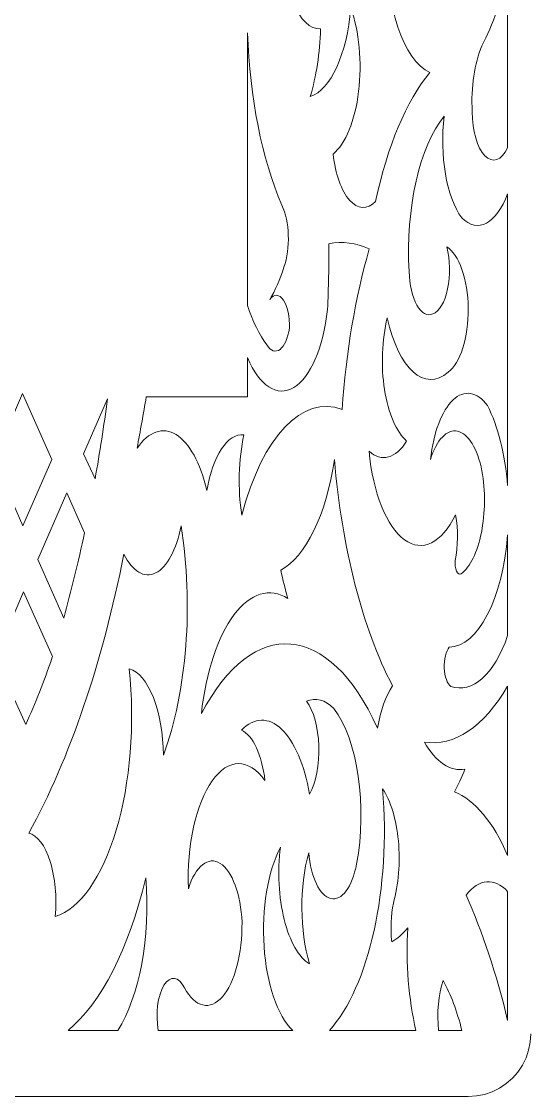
# Model space of a CAD drawing. Header units: millimetres. Extents: x 337 to 2510, y -469 to 429.
# Drawn here: x 392.4 to 433, y 104.2 to 190 of the extents above; entities that cross this region are included whole.
import ezdxf

# ---------------------------------------------------------------- set-up
doc = ezdxf.new("R2010")
doc.units = ezdxf.units.MM
doc.header["$MEASUREMENT"] = 0
doc.layers.add('Layer 1', color=7, linetype='Continuous')

msp = doc.modelspace()

# ---------------------------------------------------------------- linework, layer by layer
at = {"layer": 'Layer 1', "lineweight": 9}
for points, knots in [([(415.4277, 184.0476), (417.0607, 184.5666), (418.3637, 187.4136), (418.6647, 191.1156), (418.6647, 191.1156), (418.6647, 191.1156), (418.6647, 191.1156), (418.6647, 191.1156), (418.6647, 191.1156), (419.3407, 189.2596), (419.5747, 186.7656), (419.2927, 184.4396), (419.2927, 184.4396), (419.2927, 184.4396), (419.2927, 184.4396), (419.2927, 184.4396), (419.2927, 184.4396), (419.0107, 182.1137), (418.2477, 180.2517), (417.2507, 179.4537), (417.2507, 179.4537), (417.2507, 179.4537), (417.2507, 179.4537), (417.2507, 179.4537), (417.2507, 179.4537), (417.4337, 177.8427), (417.9157, 176.4957), (418.5697, 175.7677), (418.5697, 175.7677), (418.5697, 175.7677), (418.5697, 175.7677), (418.5697, 175.7677), (418.5697, 175.7677), (419.2247, 175.0387), (419.9867, 175.0027), (420.6537, 175.6677), (420.6537, 175.6677), (420.6537, 175.6677), (420.6537, 175.6677), (420.6537, 175.6677), (420.6537, 175.6677), (421.5787, 180.0687), (423.0966, 183.6776), (424.9846, 185.9656), (424.9846, 185.9656), (424.9846, 185.9656), (424.9846, 185.9656), (424.9846, 185.9656), (424.9846, 185.9656), (422.8687, 186.8836), (421.3987, 191.3076), (421.5807, 196.2105), (421.5807, 196.2105), (421.5807, 196.2105), (421.5807, 196.2105), (421.5807, 196.2105), (421.5807, 196.2105), (421.7627, 201.1135), (423.5376, 204.9084), (425.6916, 204.9974), (425.6916, 204.9974), (425.6916, 204.9974), (425.6916, 204.9974), (425.6916, 204.9974), (425.6916, 204.9974), (424.8116, 203.4555), (424.5906, 200.6375), (425.1806, 198.4915), (425.1806, 198.4915), (425.1806, 198.4915), (425.1806, 198.4915), (425.1806, 198.4915), (425.1806, 198.4915), (425.7696, 196.3465), (426.9766, 195.5785), (427.9676, 196.7185), (427.9676, 196.7185), (427.9676, 196.7185), (427.9676, 196.7185), (427.9676, 196.7185), (427.9676, 196.7185), (428.8346, 198.3665), (429.3026, 200.8675), (429.2236, 203.4385), (429.2236, 203.4385), (429.2236, 203.4385), (429.2236, 203.4385), (429.2236, 203.4385), (429.2236, 203.4385), (429.1446, 206.0094), (428.5296, 208.3374), (427.5696, 209.6924), (427.5696, 209.6924), (427.5696, 209.6924), (427.5696, 209.6924), (427.5696, 209.6924), (427.5696, 209.6924), (426.0886, 211.8004), (424.3866, 212.9514), (422.6427, 213.0244), (422.6427, 213.0244), (422.6427, 213.0244), (422.6427, 213.0244), (422.6427, 213.0244), (422.6427, 213.0244), (423.5986, 211.7144), (423.9546, 208.9464), (423.4596, 206.6634), (423.4596, 206.6634), (423.4596, 206.6634), (423.4596, 206.6634), (423.4596, 206.6634), (423.4596, 206.6634), (422.1647, 210.5754), (419.8787, 212.0044), (417.8917, 210.1474), (417.8917, 210.1474), (417.8917, 210.1474), (417.8917, 210.1474), (417.8917, 210.1474), (417.8917, 210.1474), (418.8917, 209.6214), (419.6727, 207.8374), (419.9027, 205.5534), (419.9027, 205.5534), (419.9027, 205.5534), (419.9027, 205.5534), (419.9027, 205.5534), (419.9027, 205.5534), (418.5027, 206.6414), (416.9637, 206.2804), (415.6897, 204.5634), (415.6897, 204.5634), (415.6897, 204.5634), (415.6897, 204.5634), (415.6897, 204.5634), (415.6897, 204.5634), (414.4167, 202.8455), (413.5337, 199.9445), (413.2737, 196.6175), (413.2737, 196.6175), (413.2737, 196.6175), (413.2737, 196.6175), (413.2737, 196.6175), (413.2737, 196.6175), (413.2117, 194.7385), (413.5007, 192.8866), (414.0687, 191.5206), (414.0687, 191.5206), (414.0687, 191.5206), (414.0687, 191.5206), (414.0687, 191.5206), (414.0687, 191.5206), (414.6377, 190.1546), (415.4317, 189.4026), (416.2567, 189.4496), (416.2567, 189.4496), (416.2567, 189.4496), (416.2567, 189.4496), (416.2567, 189.4496), (416.2567, 189.4496), (416.1997, 187.5106), (415.9137, 185.6436), (415.4277, 184.0476)], [0, 0, 0, 0, 0.0238095, 0.0238095, 0.0238095, 0.0238095, 0.047619, 0.047619, 0.047619, 0.047619, 0.0714286, 0.0714286, 0.0714286, 0.0714286, 0.0952381, 0.0952381, 0.0952381, 0.0952381, 0.1190476, 0.1190476, 0.1190476, 0.1190476, 0.1428571, 0.1428571, 0.1428571, 0.1428571, 0.1666667, 0.1666667, 0.1666667, 0.1666667, 0.1904762, 0.1904762, 0.1904762, 0.1904762, 0.2142857, 0.2142857, 0.2142857, 0.2142857, 0.2380952, 0.2380952, 0.2380952, 0.2380952, 0.2619048, 0.2619048, 0.2619048, 0.2619048, 0.2857143, 0.2857143, 0.2857143, 0.2857143, 0.3095238, 0.3095238, 0.3095238, 0.3095238, 0.3333333, 0.3333333, 0.3333333, 0.3333333, 0.3571429, 0.3571429, 0.3571429, 0.3571429, 0.3809524, 0.3809524, 0.3809524, 0.3809524, 0.4047619, 0.4047619, 0.4047619, 0.4047619, 0.4285714, 0.4285714, 0.4285714, 0.4285714, 0.452381, 0.452381, 0.452381, 0.452381, 0.4761905, 0.4761905, 0.4761905, 0.4761905, 0.5, 0.5, 0.5, 0.5, 0.5238095, 0.5238095, 0.5238095, 0.5238095, 0.547619, 0.547619, 0.547619, 0.547619, 0.5714286, 0.5714286, 0.5714286, 0.5714286, 0.5952381, 0.5952381, 0.5952381, 0.5952381, 0.6190476, 0.6190476, 0.6190476, 0.6190476, 0.6428571, 0.6428571, 0.6428571, 0.6428571, 0.6666667, 0.6666667, 0.6666667, 0.6666667, 0.6904762, 0.6904762, 0.6904762, 0.6904762, 0.7142857, 0.7142857, 0.7142857, 0.7142857, 0.7380952, 0.7380952, 0.7380952, 0.7380952, 0.7619048, 0.7619048, 0.7619048, 0.7619048, 0.7857143, 0.7857143, 0.7857143, 0.7857143, 0.8095238, 0.8095238, 0.8095238, 0.8095238, 0.8333333, 0.8333333, 0.8333333, 0.8333333, 0.8571429, 0.8571429, 0.8571429, 0.8571429, 0.8809524, 0.8809524, 0.8809524, 0.8809524, 0.9047619, 0.9047619, 0.9047619, 0.9047619, 0.9285714, 0.9285714, 0.9285714, 0.9285714, 0.952381, 0.952381, 0.952381, 0.952381, 1, 1, 1, 1]), ([(428.3646, 182.8357), (428.3706, 181.3127), (428.7636, 179.9367), (429.3716, 179.3127), (429.3716, 179.3127), (429.3716, 179.3127), (429.3716, 179.3127), (429.3716, 179.3127), (429.3716, 179.3127), (429.9796, 178.6887), (430.6916, 178.9327), (431.1936, 179.9357), (431.1936, 179.9357), (431.1936, 179.9357), (431.1936, 179.9357), (431.1936, 179.9357), (431.1936, 179.9357), (431.1936, 179.9357), (431.1936, 194.2615), (431.1936, 194.2615), (431.1936, 194.2615), (431.1936, 194.2615), (431.1936, 194.2615), (431.1936, 194.2615), (431.1936, 194.2615), (430.7306, 191.8626), (430.0266, 189.7466), (429.1386, 188.0866), (429.1386, 188.0866), (429.1386, 188.0866), (429.1386, 188.0866), (429.1386, 188.0866), (429.1386, 188.0866), (428.5386, 186.7036), (428.2536, 184.7656), (428.3646, 182.8367)], [0, 0, 0, 0, 0.1, 0.1, 0.1, 0.1, 0.2, 0.2, 0.2, 0.2, 0.3, 0.3, 0.3, 0.3, 0.4, 0.4, 0.4, 0.4, 0.5, 0.5, 0.5, 0.5, 0.6, 0.6, 0.6, 0.6, 0.7, 0.7, 0.7, 0.7, 0.8, 0.8, 0.8, 0.8, 1, 1, 1, 1]), ([(412.1908, 167.8428), (412.6288, 168.5558), (413.0127, 169.4258), (413.3287, 170.4178), (413.3287, 170.4178), (413.3287, 170.4178), (413.3287, 170.4178), (413.3287, 170.4178), (413.3287, 170.4178), (413.8597, 171.9038), (413.7867, 174.0797), (413.1637, 175.3647), (413.1637, 175.3647), (413.1637, 175.3647), (413.1637, 175.3647), (413.1637, 175.3647), (413.1637, 175.3647), (411.5688, 179.0727), (410.5988, 183.9476), (410.4238, 189.1306), (410.4238, 189.1306), (410.4238, 189.1306), (410.4238, 189.1306), (410.4238, 189.1306), (410.4238, 189.1306), (410.4238, 189.1306), (410.4238, 188.1466), (410.4238, 188.1466), (410.4238, 188.1466), (410.4238, 188.1466), (410.4238, 188.1466), (410.4238, 188.1466), (410.4238, 188.1466), (410.4238, 188.1466), (410.4238, 167.3588), (410.4238, 167.3588), (410.4238, 167.3588), (410.4238, 167.3588), (410.4238, 167.3588), (410.4238, 167.3588), (410.4238, 167.3588), (410.8398, 166.0788), (411.3658, 165.0068), (411.9708, 164.2078), (411.9708, 164.2078), (411.9708, 164.2078), (411.9708, 164.2078), (411.9708, 164.2078), (411.9708, 164.2078), (412.2758, 163.7228), (412.6628, 163.5918), (413.0157, 163.8548), (413.0157, 163.8548), (413.0157, 163.8548), (413.0157, 163.8548), (413.0157, 163.8548), (413.0157, 163.8548), (413.3697, 164.1168), (413.6497, 164.7428), (413.7707, 165.5458), (413.7707, 165.5458), (413.7707, 165.5458), (413.7707, 165.5458), (413.7707, 165.5458), (413.7707, 165.5458), (413.8067, 166.4438), (413.6207, 167.3118), (413.2877, 167.7958), (413.2877, 167.7958), (413.2877, 167.7958), (413.2877, 167.7958), (413.2877, 167.7958), (413.2877, 167.7958), (412.9548, 168.2798), (412.5318, 168.2978), (412.1908, 167.8428)], [0, 0, 0, 0, 0.05, 0.05, 0.05, 0.05, 0.1, 0.1, 0.1, 0.1, 0.15, 0.15, 0.15, 0.15, 0.2, 0.2, 0.2, 0.2, 0.25, 0.25, 0.25, 0.25, 0.3, 0.3, 0.3, 0.3, 0.35, 0.35, 0.35, 0.35, 0.4, 0.4, 0.4, 0.4, 0.45, 0.45, 0.45, 0.45, 0.5, 0.5, 0.5, 0.5, 0.55, 0.55, 0.55, 0.55, 0.6, 0.6, 0.6, 0.6, 0.65, 0.65, 0.65, 0.65, 0.7, 0.7, 0.7, 0.7, 0.75, 0.75, 0.75, 0.75, 0.8, 0.8, 0.8, 0.8, 0.85, 0.85, 0.85, 0.85, 0.9, 0.9, 0.9, 0.9, 1, 1, 1, 1]), ([(431.1936, 152.986), (431.1936, 152.986), (431.1936, 176.2657), (431.1936, 176.2657), (431.1936, 176.2657), (431.1936, 176.2657), (431.1936, 176.2657), (431.1936, 176.2657), (431.1936, 176.2657), (430.2846, 173.8667), (428.7996, 173.0938), (427.5256, 174.3547), (427.5256, 174.3547), (427.5256, 174.3547), (427.5256, 174.3547), (427.5256, 174.3547), (427.5256, 174.3547), (426.3056, 176.0247), (425.7336, 179.3657), (426.1336, 182.4827), (426.1336, 182.4827), (426.1336, 182.4827), (426.1336, 182.4827), (426.1336, 182.4827), (426.1336, 182.4827), (424.1546, 180.0887), (423.0357, 175.1367), (423.3276, 170.0638), (423.3276, 170.0638), (423.3276, 170.0638), (423.3276, 170.0638), (423.3276, 170.0638), (423.3276, 170.0638), (423.3556, 169.0128), (423.5796, 168.0408), (423.9436, 167.3928), (423.9436, 167.3928), (423.9436, 167.3928), (423.9436, 167.3928), (423.9436, 167.3928), (423.9436, 167.3928), (424.3066, 166.7458), (424.7746, 166.4868), (425.2276, 166.6818), (425.2276, 166.6818), (425.2276, 166.6818), (425.2276, 166.6818), (425.2276, 166.6818), (425.2276, 166.6818), (425.7386, 166.8688), (426.1766, 167.6208), (426.3976, 168.6908), (426.3976, 168.6908), (426.3976, 168.6908), (426.3976, 168.6908), (426.3976, 168.6908), (426.3976, 168.6908), (426.6186, 169.7618), (426.5946, 171.0118), (426.3326, 172.0328), (426.3326, 172.0328), (426.3326, 172.0328), (426.3326, 172.0328), (426.3326, 172.0328), (426.3326, 172.0328), (427.3176, 171.4558), (428.0156, 169.4538), (428.0416, 167.1308), (428.0416, 167.1308), (428.0416, 167.1308), (428.0416, 167.1308), (428.0416, 167.1308), (428.0416, 167.1308), (428.0666, 164.8068), (427.4136, 162.7279), (426.4426, 162.0379), (426.4426, 162.0379), (426.4426, 162.0379), (426.4426, 162.0379), (426.4426, 162.0379), (426.4426, 162.0379), (424.5746, 160.3979), (422.4677, 162.2799), (421.5817, 166.3788), (421.5817, 166.3788), (421.5817, 166.3788), (421.5817, 166.3788), (421.5817, 166.3788), (421.5817, 166.3788), (421.1457, 164.6318), (421.0667, 162.5369), (421.3637, 160.6439), (421.3637, 160.6439), (421.3637, 160.6439), (421.3637, 160.6439), (421.3637, 160.6439), (421.3637, 160.6439), (421.6617, 158.7509), (422.3057, 157.2499), (423.1286, 156.5349), (423.1286, 156.5349), (423.1286, 156.5349), (423.1286, 156.5349), (423.1286, 156.5349), (423.1286, 156.5349), (422.2497, 155.1279), (421.1207, 154.8249), (420.1237, 155.7269), (420.1237, 155.7269), (420.1237, 155.7269), (420.1237, 155.7269), (420.1237, 155.7269), (420.1237, 155.7269), (420.4477, 152.394), (421.5217, 149.704), (422.9447, 148.66), (422.9447, 148.66), (422.9447, 148.66), (422.9447, 148.66), (422.9447, 148.66), (422.9447, 148.66), (424.3676, 147.616), (425.9266, 148.375), (427.0396, 150.654), (427.0396, 150.654), (427.0396, 150.654), (427.0396, 150.654), (427.0396, 150.654), (427.0396, 150.654), (427.2426, 149.473), (427.2306, 148.155), (427.0056, 146.994), (427.0056, 146.994), (427.0056, 146.994), (427.0056, 146.994), (427.0056, 146.994), (427.0056, 146.994), (426.9716, 146.69), (427.0106, 146.368), (427.1086, 146.149), (427.1086, 146.149), (427.1086, 146.149), (427.1086, 146.149), (427.1086, 146.149), (427.1086, 146.149), (427.2066, 145.93), (427.3496, 145.848), (427.4816, 145.934), (427.4816, 145.934), (427.4816, 145.934), (427.4816, 145.934), (427.4816, 145.934), (427.4816, 145.934), (428.1946, 146.472), (428.7786, 147.664), (429.0926, 149.225), (429.0926, 149.225), (429.0926, 149.225), (429.0926, 149.225), (429.0926, 149.225), (429.0926, 149.225), (429.4076, 150.785), (429.4236, 152.573), (429.1386, 154.1619), (429.1386, 154.1619), (429.1386, 154.1619), (429.1386, 154.1619), (429.1386, 154.1619), (429.1386, 154.1619), (428.7836, 155.9279), (428.0446, 157.1299), (427.1976, 157.3169), (427.1976, 157.3169), (427.1976, 157.3169), (427.1976, 157.3169), (427.1976, 157.3169), (427.1976, 157.3169), (426.3516, 157.5039), (425.5246, 156.6489), (425.0286, 155.0709), (425.0286, 155.0709), (425.0286, 155.0709), (425.0286, 155.0709), (425.0286, 155.0709), (425.0286, 155.0709), (425.2696, 157.2149), (425.9386, 158.9739), (426.8346, 159.8189), (426.8346, 159.8189), (426.8346, 159.8189), (426.8346, 159.8189), (426.8346, 159.8189), (426.8346, 159.8189), (427.7296, 160.6629), (428.7476, 160.4939), (429.5806, 159.3619), (429.5806, 159.3619), (429.5806, 159.3619), (429.5806, 159.3619), (429.5806, 159.3619), (429.5806, 159.3619), (430.4246, 157.7259), (430.9946, 155.4729), (431.1936, 152.986)], [0, 0, 0, 0, 0.0192308, 0.0192308, 0.0192308, 0.0192308, 0.0384615, 0.0384615, 0.0384615, 0.0384615, 0.0576923, 0.0576923, 0.0576923, 0.0576923, 0.0769231, 0.0769231, 0.0769231, 0.0769231, 0.0961538, 0.0961538, 0.0961538, 0.0961538, 0.1153846, 0.1153846, 0.1153846, 0.1153846, 0.1346154, 0.1346154, 0.1346154, 0.1346154, 0.1538462, 0.1538462, 0.1538462, 0.1538462, 0.1730769, 0.1730769, 0.1730769, 0.1730769, 0.1923077, 0.1923077, 0.1923077, 0.1923077, 0.2115385, 0.2115385, 0.2115385, 0.2115385, 0.2307692, 0.2307692, 0.2307692, 0.2307692, 0.25, 0.25, 0.25, 0.25, 0.2692308, 0.2692308, 0.2692308, 0.2692308, 0.2884615, 0.2884615, 0.2884615, 0.2884615, 0.3076923, 0.3076923, 0.3076923, 0.3076923, 0.3269231, 0.3269231, 0.3269231, 0.3269231, 0.3461538, 0.3461538, 0.3461538, 0.3461538, 0.3653846, 0.3653846, 0.3653846, 0.3653846, 0.3846154, 0.3846154, 0.3846154, 0.3846154, 0.4038462, 0.4038462, 0.4038462, 0.4038462, 0.4230769, 0.4230769, 0.4230769, 0.4230769, 0.4423077, 0.4423077, 0.4423077, 0.4423077, 0.4615385, 0.4615385, 0.4615385, 0.4615385, 0.4807692, 0.4807692, 0.4807692, 0.4807692, 0.5, 0.5, 0.5, 0.5, 0.5192308, 0.5192308, 0.5192308, 0.5192308, 0.5384615, 0.5384615, 0.5384615, 0.5384615, 0.5576923, 0.5576923, 0.5576923, 0.5576923, 0.5769231, 0.5769231, 0.5769231, 0.5769231, 0.5961538, 0.5961538, 0.5961538, 0.5961538, 0.6153846, 0.6153846, 0.6153846, 0.6153846, 0.6346154, 0.6346154, 0.6346154, 0.6346154, 0.6538462, 0.6538462, 0.6538462, 0.6538462, 0.6730769, 0.6730769, 0.6730769, 0.6730769, 0.6923077, 0.6923077, 0.6923077, 0.6923077, 0.7115385, 0.7115385, 0.7115385, 0.7115385, 0.7307692, 0.7307692, 0.7307692, 0.7307692, 0.75, 0.75, 0.75, 0.75, 0.7692308, 0.7692308, 0.7692308, 0.7692308, 0.7884615, 0.7884615, 0.7884615, 0.7884615, 0.8076923, 0.8076923, 0.8076923, 0.8076923, 0.8269231, 0.8269231, 0.8269231, 0.8269231, 0.8461538, 0.8461538, 0.8461538, 0.8461538, 0.8653846, 0.8653846, 0.8653846, 0.8653846, 0.8846154, 0.8846154, 0.8846154, 0.8846154, 0.9038462, 0.9038462, 0.9038462, 0.9038462, 0.9230769, 0.9230769, 0.9230769, 0.9230769, 0.9423077, 0.9423077, 0.9423077, 0.9423077, 0.9615385, 0.9615385, 0.9615385, 0.9615385, 1, 1, 1, 1]), ([(401.6079, 155.9799), (402.5329, 157.3039), (403.6578, 157.6919), (404.7128, 157.0509), (404.7128, 157.0509), (404.7128, 157.0509), (404.7128, 157.0509), (404.7128, 157.0509), (404.7128, 157.0509), (405.7688, 156.4099), (406.6598, 154.7969), (407.1758, 152.597), (407.1758, 152.597), (407.1758, 152.597), (407.1758, 152.597), (407.1758, 152.597), (407.1758, 152.597), (407.6448, 155.3729), (408.8348, 157.1589), (410.1368, 157.0399), (410.1368, 157.0399), (410.1368, 157.0399), (410.1368, 157.0399), (410.1368, 157.0399), (410.1368, 157.0399), (409.6968, 155.0469), (409.6328, 152.731), (409.9598, 150.629), (409.9598, 150.629), (409.9598, 150.629), (409.9598, 150.629), (409.9598, 150.629), (409.9598, 150.629), (411.6278, 156.9199), (414.8037, 160.2579), (417.9797, 159.0589), (417.9797, 159.0589), (417.9797, 159.0589), (417.9797, 159.0589), (417.9797, 159.0589), (417.9797, 159.0589), (418.2907, 163.6388), (419.0287, 168.0118), (420.1457, 171.8818), (420.1457, 171.8818), (420.1457, 171.8818), (420.1457, 171.8818), (420.1457, 171.8818), (420.1457, 171.8818), (419.0847, 172.3678), (417.9977, 172.5038), (416.9197, 172.2858), (416.9197, 172.2858), (416.9197, 172.2858), (416.9197, 172.2858), (416.9197, 172.2858), (416.9197, 172.2858), (416.9277, 170.5318), (416.8907, 168.7788), (416.8087, 167.0348), (416.8087, 167.0348), (416.8087, 167.0348), (416.8087, 167.0348), (416.8087, 167.0348), (416.8087, 167.0348), (416.4727, 163.9948), (415.4397, 161.6119), (414.1117, 160.8139), (414.1117, 160.8139), (414.1117, 160.8139), (414.1117, 160.8139), (414.1117, 160.8139), (414.1117, 160.8139), (412.7838, 160.0159), (411.3718, 160.9289), (410.4238, 163.1979), (410.4238, 163.1979), (410.4238, 163.1979), (410.4238, 163.1979), (410.4238, 163.1979), (410.4238, 163.1979), (410.4238, 163.1979), (410.4238, 160.0689), (410.4238, 160.0689), (410.4238, 160.0689), (410.4238, 160.0689), (410.4238, 160.0689), (410.4238, 160.0689), (410.4238, 160.0689), (410.4238, 160.0689), (402.3369, 160.0689), (402.3369, 160.0689), (402.3369, 160.0689), (402.3369, 160.0689), (402.3369, 160.0689), (402.3369, 160.0689), (402.3369, 160.0689), (402.0989, 158.7009), (401.8559, 157.3379), (401.6079, 155.9799)], [0, 0, 0, 0, 0.0384615, 0.0384615, 0.0384615, 0.0384615, 0.0769231, 0.0769231, 0.0769231, 0.0769231, 0.1153846, 0.1153846, 0.1153846, 0.1153846, 0.1538462, 0.1538462, 0.1538462, 0.1538462, 0.1923077, 0.1923077, 0.1923077, 0.1923077, 0.2307692, 0.2307692, 0.2307692, 0.2307692, 0.2692308, 0.2692308, 0.2692308, 0.2692308, 0.3076923, 0.3076923, 0.3076923, 0.3076923, 0.3461538, 0.3461538, 0.3461538, 0.3461538, 0.3846154, 0.3846154, 0.3846154, 0.3846154, 0.4230769, 0.4230769, 0.4230769, 0.4230769, 0.4615385, 0.4615385, 0.4615385, 0.4615385, 0.5, 0.5, 0.5, 0.5, 0.5384615, 0.5384615, 0.5384615, 0.5384615, 0.5769231, 0.5769231, 0.5769231, 0.5769231, 0.6153846, 0.6153846, 0.6153846, 0.6153846, 0.6538462, 0.6538462, 0.6538462, 0.6538462, 0.6923077, 0.6923077, 0.6923077, 0.6923077, 0.7307692, 0.7307692, 0.7307692, 0.7307692, 0.7692308, 0.7692308, 0.7692308, 0.7692308, 0.8076923, 0.8076923, 0.8076923, 0.8076923, 0.8461538, 0.8461538, 0.8461538, 0.8461538, 0.8846154, 0.8846154, 0.8846154, 0.8846154, 0.9230769, 0.9230769, 0.9230769, 0.9230769, 1, 1, 1, 1]), ([(392.489, 149.76), (392.489, 149.76), (390.157, 155.0409), (390.157, 155.0409), (390.157, 155.0409), (390.157, 155.0409), (390.157, 155.0409), (390.157, 155.0409), (390.157, 155.0409), (390.157, 155.0409), (392.446, 160.3329), (392.446, 160.3329), (392.446, 160.3329), (392.446, 160.3329), (392.446, 160.3329), (392.446, 160.3329), (392.446, 160.3329), (392.446, 160.3329), (394.7989, 155.0549), (394.7989, 155.0549), (394.7989, 155.0549), (394.7989, 155.0549), (394.7989, 155.0549), (394.7989, 155.0549), (394.7989, 155.0549), (394.7989, 155.0549), (392.489, 149.76), (392.489, 149.76)], [0, 0, 0, 0, 0.125, 0.125, 0.125, 0.125, 0.25, 0.25, 0.25, 0.25, 0.375, 0.375, 0.375, 0.375, 0.5, 0.5, 0.5, 0.5, 0.625, 0.625, 0.625, 0.625, 0.75, 0.75, 0.75, 0.75, 1, 1, 1, 1]), ([(398.2489, 153.5249), (398.2489, 153.5249), (397.3349, 155.5199), (397.3349, 155.5199), (397.3349, 155.5199), (397.3349, 155.5199), (397.3349, 155.5199), (397.3349, 155.5199), (397.3349, 155.5199), (397.3349, 155.5199), (399.2369, 159.8959), (399.2369, 159.8959), (399.2369, 159.8959), (399.2369, 159.8959), (399.2369, 159.8959), (399.2369, 159.8959), (399.2369, 159.8959), (398.9519, 157.7379), (398.6219, 155.6119), (398.2489, 153.5249)], [0, 0, 0, 0, 0.1666667, 0.1666667, 0.1666667, 0.1666667, 0.3333333, 0.3333333, 0.3333333, 0.3333333, 0.5, 0.5, 0.5, 0.5, 0.6666667, 0.6666667, 0.6666667, 0.6666667, 1, 1, 1, 1]), ([(417.3617, 155.0709), (417.9467, 148.002), (419.5867, 141.6161), (422.0017, 136.9981), (422.0017, 136.9981), (422.0017, 136.9981), (422.0017, 136.9981), (422.0017, 136.9981), (422.0017, 136.9981), (421.4557, 136.1921), (421.0377, 135.0061), (420.8087, 133.6161), (420.8087, 133.6161), (420.8087, 133.6161), (420.8087, 133.6161), (420.8087, 133.6161), (420.8087, 133.6161), (416.9287, 142.1241), (410.8718, 142.6231), (406.7338, 134.7771), (406.7338, 134.7771), (406.7338, 134.7771), (406.7338, 134.7771), (406.7338, 134.7771), (406.7338, 134.7771), (407.1068, 138.1061), (408.0498, 140.9531), (409.3498, 142.6801), (409.3498, 142.6801), (409.3498, 142.6801), (409.3498, 142.6801), (409.3498, 142.6801), (409.3498, 142.6801), (410.6498, 144.407), (412.1988, 144.87), (413.6497, 143.965), (413.6497, 143.965), (413.6497, 143.965), (413.6497, 143.965), (413.6497, 143.965), (413.6497, 143.965), (413.4327, 144.688), (413.2407, 145.447), (413.0747, 146.237), (413.0747, 146.237), (413.0747, 146.237), (413.0747, 146.237), (413.0747, 146.237), (413.0747, 146.237), (415.0757, 147.292), (416.6967, 150.632), (417.3617, 155.0709)], [0, 0, 0, 0, 0.0714286, 0.0714286, 0.0714286, 0.0714286, 0.1428571, 0.1428571, 0.1428571, 0.1428571, 0.2142857, 0.2142857, 0.2142857, 0.2142857, 0.2857143, 0.2857143, 0.2857143, 0.2857143, 0.3571429, 0.3571429, 0.3571429, 0.3571429, 0.4285714, 0.4285714, 0.4285714, 0.4285714, 0.5, 0.5, 0.5, 0.5, 0.5714286, 0.5714286, 0.5714286, 0.5714286, 0.6428571, 0.6428571, 0.6428571, 0.6428571, 0.7142857, 0.7142857, 0.7142857, 0.7142857, 0.7857143, 0.7857143, 0.7857143, 0.7857143, 0.8571429, 0.8571429, 0.8571429, 0.8571429, 1, 1, 1, 1]), ([(395.7399, 142.3981), (395.7399, 142.3981), (393.6699, 147.086), (393.6699, 147.086), (393.6699, 147.086), (393.6699, 147.086), (393.6699, 147.086), (393.6699, 147.086), (393.6699, 147.086), (393.6699, 147.086), (395.9809, 152.404), (395.9809, 152.404), (395.9809, 152.404), (395.9809, 152.404), (395.9809, 152.404), (395.9809, 152.404), (395.9809, 152.404), (395.9809, 152.404), (397.4039, 149.213), (397.4039, 149.213), (397.4039, 149.213), (397.4039, 149.213), (397.4039, 149.213), (397.4039, 149.213), (397.4039, 149.213), (396.9039, 146.874), (396.3489, 144.598), (395.7399, 142.3981)], [0, 0, 0, 0, 0.125, 0.125, 0.125, 0.125, 0.25, 0.25, 0.25, 0.25, 0.375, 0.375, 0.375, 0.375, 0.5, 0.5, 0.5, 0.5, 0.625, 0.625, 0.625, 0.625, 0.75, 0.75, 0.75, 0.75, 1, 1, 1, 1]), ([(395.0679, 118.5723), (397.0449, 119.2013), (398.8129, 121.7103), (399.9369, 125.4792), (399.9369, 125.4792), (399.9369, 125.4792), (399.9369, 125.4792), (399.9369, 125.4792), (399.9369, 125.4792), (401.0609, 129.2492), (401.4349, 133.9281), (400.9669, 138.3611), (400.9669, 138.3611), (400.9669, 138.3611), (400.9669, 138.3611), (400.9669, 138.3611), (400.9669, 138.3611), (402.5039, 137.9231), (403.6688, 134.9821), (403.7068, 131.4452), (403.7068, 131.4452), (403.7068, 131.4452), (403.7068, 131.4452), (403.7068, 131.4452), (403.7068, 131.4452), (405.5778, 136.5371), (406.1168, 143.524), (405.1208, 149.771), (405.1208, 149.771), (405.1208, 149.771), (405.1208, 149.771), (405.1208, 149.771), (405.1208, 149.771), (404.7408, 147.846), (403.9838, 146.449), (403.0808, 146.003), (403.0808, 146.003), (403.0808, 146.003), (403.0808, 146.003), (403.0808, 146.003), (403.0808, 146.003), (402.1769, 145.558), (401.2349, 146.118), (400.5419, 147.512), (400.5419, 147.512), (400.5419, 147.512), (400.5419, 147.512), (400.5419, 147.512), (400.5419, 147.512), (398.8309, 138.8021), (396.2269, 131.1612), (392.9509, 125.2352), (392.9509, 125.2352), (392.9509, 125.2352), (392.9509, 125.2352), (392.9509, 125.2352), (392.9509, 125.2352), (393.6339, 125.0672), (394.2539, 124.2472), (394.6569, 122.9773), (394.6569, 122.9773), (394.6569, 122.9773), (394.6569, 122.9773), (394.6569, 122.9773), (394.6569, 122.9773), (395.0599, 121.7083), (395.2089, 120.1073), (395.0679, 118.5723)], [0, 0, 0, 0, 0.0555556, 0.0555556, 0.0555556, 0.0555556, 0.1111111, 0.1111111, 0.1111111, 0.1111111, 0.1666667, 0.1666667, 0.1666667, 0.1666667, 0.2222222, 0.2222222, 0.2222222, 0.2222222, 0.2777778, 0.2777778, 0.2777778, 0.2777778, 0.3333333, 0.3333333, 0.3333333, 0.3333333, 0.3888889, 0.3888889, 0.3888889, 0.3888889, 0.4444444, 0.4444444, 0.4444444, 0.4444444, 0.5, 0.5, 0.5, 0.5, 0.5555556, 0.5555556, 0.5555556, 0.5555556, 0.6111111, 0.6111111, 0.6111111, 0.6111111, 0.6666667, 0.6666667, 0.6666667, 0.6666667, 0.7222222, 0.7222222, 0.7222222, 0.7222222, 0.7777778, 0.7777778, 0.7777778, 0.7777778, 0.8333333, 0.8333333, 0.8333333, 0.8333333, 0.8888889, 0.8888889, 0.8888889, 0.8888889, 1, 1, 1, 1]), ([(426.6636, 136.9481), (428.3816, 136.3551), (430.1076, 137.8991), (431.1936, 140.9991), (431.1936, 140.9991), (431.1936, 140.9991), (431.1936, 140.9991), (431.1936, 140.9991), (431.1936, 140.9991), (431.1936, 140.9991), (431.1936, 149.051), (431.1936, 149.051), (431.1936, 149.051), (431.1936, 149.051), (431.1936, 149.051), (431.1936, 149.051), (431.1936, 149.051), (430.7806, 143.895), (428.8256, 140.1311), (426.5306, 140.0781), (426.5306, 140.0781), (426.5306, 140.0781), (426.5306, 140.0781), (426.5306, 140.0781), (426.5306, 140.0781), (426.2616, 139.7611), (426.1036, 139.1001), (426.1326, 138.4101), (426.1326, 138.4101), (426.1326, 138.4101), (426.1326, 138.4101), (426.1326, 138.4101), (426.1326, 138.4101), (426.1616, 137.7201), (426.3726, 137.1411), (426.6636, 136.9481)], [0, 0, 0, 0, 0.1, 0.1, 0.1, 0.1, 0.2, 0.2, 0.2, 0.2, 0.3, 0.3, 0.3, 0.3, 0.4, 0.4, 0.4, 0.4, 0.5, 0.5, 0.5, 0.5, 0.6, 0.6, 0.6, 0.6, 0.7, 0.7, 0.7, 0.7, 0.8, 0.8, 0.8, 0.8, 1, 1, 1, 1]), ([(392.711, 133.9061), (392.711, 133.9061), (390.264, 139.2501), (390.264, 139.2501), (390.264, 139.2501), (390.264, 139.2501), (390.264, 139.2501), (390.264, 139.2501), (390.264, 139.2501), (390.264, 139.2501), (392.541, 144.49), (392.541, 144.49), (392.541, 144.49), (392.541, 144.49), (392.541, 144.49), (392.541, 144.49), (392.541, 144.49), (392.541, 144.49), (394.8409, 139.3231), (394.8409, 139.3231), (394.8409, 139.3231), (394.8409, 139.3231), (394.8409, 139.3231), (394.8409, 139.3231), (394.8409, 139.3231), (394.8409, 139.3231), (394.8249, 139.2701), (394.8249, 139.2701), (394.8249, 139.2701), (394.8249, 139.2701), (394.8249, 139.2701), (394.8249, 139.2701), (394.8249, 139.2701), (394.1789, 137.3661), (393.4719, 135.5731), (392.711, 133.9061)], [0, 0, 0, 0, 0.1, 0.1, 0.1, 0.1, 0.2, 0.2, 0.2, 0.2, 0.3, 0.3, 0.3, 0.3, 0.4, 0.4, 0.4, 0.4, 0.5, 0.5, 0.5, 0.5, 0.6, 0.6, 0.6, 0.6, 0.7, 0.7, 0.7, 0.7, 0.8, 0.8, 0.8, 0.8, 1, 1, 1, 1]), ([(426.9506, 128.5172), (428.5616, 127.8802), (430.0456, 126.1072), (431.1936, 123.4472), (431.1936, 123.4472), (431.1936, 123.4472), (431.1936, 123.4472), (431.1936, 123.4472), (431.1936, 123.4472), (431.1936, 123.4472), (431.1936, 136.9651), (431.1936, 136.9651), (431.1936, 136.9651), (431.1936, 136.9651), (431.1936, 136.9651), (431.1936, 136.9651), (431.1936, 136.9651), (429.2826, 133.7001), (426.9216, 132.1172), (424.5426, 132.5052), (424.5426, 132.5052), (424.5426, 132.5052), (424.5426, 132.5052), (424.5426, 132.5052), (424.5426, 132.5052), (425.4686, 130.9002), (426.6206, 130.1272), (427.7796, 130.3352), (427.7796, 130.3352), (427.7796, 130.3352), (427.7796, 130.3352), (427.7796, 130.3352), (427.7796, 130.3352), (427.5216, 129.6862), (427.2446, 129.0792), (426.9506, 128.5172)], [0, 0, 0, 0, 0.1, 0.1, 0.1, 0.1, 0.2, 0.2, 0.2, 0.2, 0.3, 0.3, 0.3, 0.3, 0.4, 0.4, 0.4, 0.4, 0.5, 0.5, 0.5, 0.5, 0.6, 0.6, 0.6, 0.6, 0.7, 0.7, 0.7, 0.7, 0.8, 0.8, 0.8, 0.8, 1, 1, 1, 1]), ([(414.0267, 109.4854), (414.0267, 109.4854), (403.2938, 109.4854), (403.2938, 109.4854), (403.2938, 109.4854), (403.2938, 109.4854), (403.2938, 109.4854), (403.2938, 109.4854), (403.2938, 109.4854), (403.0578, 110.7814), (403.2468, 112.2764), (403.7478, 113.0873), (403.7478, 113.0873), (403.7478, 113.0873), (403.7478, 113.0873), (403.7478, 113.0873), (403.7478, 113.0873), (404.2498, 113.8973), (404.9298, 113.8063), (405.3858, 112.8684), (405.3858, 112.8684), (405.3858, 112.8684), (405.3858, 112.8684), (405.3858, 112.8684), (405.3858, 112.8684), (406.2498, 111.3144), (407.4288, 111.0394), (408.4128, 112.1634), (408.4128, 112.1634), (408.4128, 112.1634), (408.4128, 112.1634), (408.4128, 112.1634), (408.4128, 112.1634), (409.3958, 113.2863), (410.0078, 115.6063), (409.9818, 118.1183), (409.9818, 118.1183), (409.9818, 118.1183), (409.9818, 118.1183), (409.9818, 118.1183), (409.9818, 118.1183), (409.8828, 120.3573), (409.1908, 122.2263), (408.2408, 122.8193), (408.2408, 122.8193), (408.2408, 122.8193), (408.2408, 122.8193), (408.2408, 122.8193), (408.2408, 122.8193), (407.2908, 123.4122), (406.2788, 122.6073), (405.6948, 120.7943), (405.6948, 120.7943), (405.6948, 120.7943), (405.6948, 120.7943), (405.6948, 120.7943), (405.6948, 120.7943), (405.5668, 124.2532), (406.3008, 127.5842), (407.5938, 129.4072), (407.5938, 129.4072), (407.5938, 129.4072), (407.5938, 129.4072), (407.5938, 129.4072), (407.5938, 129.4072), (408.8878, 131.2312), (410.5198, 131.2382), (411.8158, 129.4262), (411.8158, 129.4262), (411.8158, 129.4262), (411.8158, 129.4262), (411.8158, 129.4262), (411.8158, 129.4262), (411.5718, 131.4722), (410.8468, 133.0332), (409.9378, 133.4651), (409.9378, 133.4651), (409.9378, 133.4651), (409.9378, 133.4651), (409.9378, 133.4651), (409.9378, 133.4651), (410.9538, 134.4821), (412.1068, 134.5101), (413.1317, 133.5441), (413.1317, 133.5441), (413.1317, 133.5441), (413.1317, 133.5441), (413.1317, 133.5441), (413.1317, 133.5441), (414.1577, 132.5772), (414.9667, 130.6992), (415.3727, 128.3412), (415.3727, 128.3412), (415.3727, 128.3412), (415.3727, 128.3412), (415.3727, 128.3412), (415.3727, 128.3412), (415.8857, 129.2652), (416.1627, 130.7112), (416.1147, 132.1992), (416.1147, 132.1992), (416.1147, 132.1992), (416.1147, 132.1992), (416.1147, 132.1992), (416.1147, 132.1992), (416.0657, 133.6861), (415.6967, 135.0211), (415.1297, 135.7621), (415.1297, 135.7621), (415.1297, 135.7621), (415.1297, 135.7621), (415.1297, 135.7621), (415.1297, 135.7621), (415.8677, 136.0921), (416.6327, 135.8891), (417.3177, 135.1811), (417.3177, 135.1811), (417.3177, 135.1811), (417.3177, 135.1811), (417.3177, 135.1811), (417.3177, 135.1811), (419.2177, 132.7002), (419.9977, 127.3522), (419.1287, 122.7623), (419.1287, 122.7623), (419.1287, 122.7623), (419.1287, 122.7623), (419.1287, 122.7623), (419.1287, 122.7623), (418.7797, 120.9173), (417.9467, 119.8043), (417.0717, 120.0123), (417.0717, 120.0123), (417.0717, 120.0123), (417.0717, 120.0123), (417.0717, 120.0123), (417.0717, 120.0123), (416.1967, 120.2193), (415.4817, 121.7013), (415.3067, 123.6712), (415.3067, 123.6712), (415.3067, 123.6712), (415.3067, 123.6712), (415.3067, 123.6712), (415.3067, 123.6712), (414.5567, 120.9413), (414.5827, 117.4563), (415.3727, 114.7863), (415.3727, 114.7863), (415.3727, 114.7863), (415.3727, 114.7863), (415.3727, 114.7863), (415.3727, 114.7863), (414.5167, 115.2983), (413.7877, 116.5793), (413.3507, 118.3373), (413.3507, 118.3373), (413.3507, 118.3373), (413.3507, 118.3373), (413.3507, 118.3373), (413.3507, 118.3373), (412.9138, 120.0963), (412.8068, 122.1833), (413.0527, 124.1252), (413.0527, 124.1252), (413.0527, 124.1252), (413.0527, 124.1252), (413.0527, 124.1252), (413.0527, 124.1252), (412.0388, 122.1813), (411.5418, 119.1703), (411.7408, 116.1803), (411.7408, 116.1803), (411.7408, 116.1803), (411.7408, 116.1803), (411.7408, 116.1803), (411.7408, 116.1803), (411.9398, 113.1903), (412.8058, 110.6534), (414.0267, 109.4854)], [0, 0, 0, 0, 0.0217391, 0.0217391, 0.0217391, 0.0217391, 0.0434783, 0.0434783, 0.0434783, 0.0434783, 0.0652174, 0.0652174, 0.0652174, 0.0652174, 0.0869565, 0.0869565, 0.0869565, 0.0869565, 0.1086957, 0.1086957, 0.1086957, 0.1086957, 0.1304348, 0.1304348, 0.1304348, 0.1304348, 0.1521739, 0.1521739, 0.1521739, 0.1521739, 0.173913, 0.173913, 0.173913, 0.173913, 0.1956522, 0.1956522, 0.1956522, 0.1956522, 0.2173913, 0.2173913, 0.2173913, 0.2173913, 0.2391304, 0.2391304, 0.2391304, 0.2391304, 0.2608696, 0.2608696, 0.2608696, 0.2608696, 0.2826087, 0.2826087, 0.2826087, 0.2826087, 0.3043478, 0.3043478, 0.3043478, 0.3043478, 0.326087, 0.326087, 0.326087, 0.326087, 0.3478261, 0.3478261, 0.3478261, 0.3478261, 0.3695652, 0.3695652, 0.3695652, 0.3695652, 0.3913043, 0.3913043, 0.3913043, 0.3913043, 0.4130435, 0.4130435, 0.4130435, 0.4130435, 0.4347826, 0.4347826, 0.4347826, 0.4347826, 0.4565217, 0.4565217, 0.4565217, 0.4565217, 0.4782609, 0.4782609, 0.4782609, 0.4782609, 0.5, 0.5, 0.5, 0.5, 0.5217391, 0.5217391, 0.5217391, 0.5217391, 0.5434783, 0.5434783, 0.5434783, 0.5434783, 0.5652174, 0.5652174, 0.5652174, 0.5652174, 0.5869565, 0.5869565, 0.5869565, 0.5869565, 0.6086957, 0.6086957, 0.6086957, 0.6086957, 0.6304348, 0.6304348, 0.6304348, 0.6304348, 0.6521739, 0.6521739, 0.6521739, 0.6521739, 0.673913, 0.673913, 0.673913, 0.673913, 0.6956522, 0.6956522, 0.6956522, 0.6956522, 0.7173913, 0.7173913, 0.7173913, 0.7173913, 0.7391304, 0.7391304, 0.7391304, 0.7391304, 0.7608696, 0.7608696, 0.7608696, 0.7608696, 0.7826087, 0.7826087, 0.7826087, 0.7826087, 0.8043478, 0.8043478, 0.8043478, 0.8043478, 0.826087, 0.826087, 0.826087, 0.826087, 0.8478261, 0.8478261, 0.8478261, 0.8478261, 0.8695652, 0.8695652, 0.8695652, 0.8695652, 0.8913043, 0.8913043, 0.8913043, 0.8913043, 0.9130435, 0.9130435, 0.9130435, 0.9130435, 0.9347826, 0.9347826, 0.9347826, 0.9347826, 0.9565217, 0.9565217, 0.9565217, 0.9565217, 1, 1, 1, 1]), ([(423.2166, 117.6643), (423.0497, 114.8483), (423.2786, 111.9844), (423.8706, 109.4854), (423.8706, 109.4854), (423.8706, 109.4854), (423.8706, 109.4854), (423.8706, 109.4854), (423.8706, 109.4854), (423.8706, 109.4854), (416.9587, 109.4854), (416.9587, 109.4854), (416.9587, 109.4854), (416.9587, 109.4854), (416.9587, 109.4854), (416.9587, 109.4854), (416.9587, 109.4854), (420.1337, 112.9484), (421.8807, 120.8813), (421.2057, 128.7702), (421.2057, 128.7702), (421.2057, 128.7702), (421.2057, 128.7702), (421.2057, 128.7702), (421.2057, 128.7702), (421.8507, 127.8192), (422.3037, 126.3222), (422.4657, 124.6092), (422.4657, 124.6092), (422.4657, 124.6092), (422.4657, 124.6092), (422.4657, 124.6092), (422.4657, 124.6092), (422.6267, 122.8953), (422.4837, 121.1053), (422.0677, 119.6323), (422.0677, 119.6323), (422.0677, 119.6323), (422.0677, 119.6323), (422.0677, 119.6323), (422.0677, 119.6323), (421.8747, 118.6683), (421.8277, 117.5853), (421.9357, 116.5533), (421.9357, 116.5533), (421.9357, 116.5533), (421.9357, 116.5533), (421.9357, 116.5533), (421.9357, 116.5533), (422.3817, 116.7943), (422.8127, 117.1673), (423.2166, 117.6643)], [0, 0, 0, 0, 0.0714286, 0.0714286, 0.0714286, 0.0714286, 0.1428571, 0.1428571, 0.1428571, 0.1428571, 0.2142857, 0.2142857, 0.2142857, 0.2142857, 0.2857143, 0.2857143, 0.2857143, 0.2857143, 0.3571429, 0.3571429, 0.3571429, 0.3571429, 0.4285714, 0.4285714, 0.4285714, 0.4285714, 0.5, 0.5, 0.5, 0.5, 0.5714286, 0.5714286, 0.5714286, 0.5714286, 0.6428571, 0.6428571, 0.6428571, 0.6428571, 0.7142857, 0.7142857, 0.7142857, 0.7142857, 0.7857143, 0.7857143, 0.7857143, 0.7857143, 0.8571429, 0.8571429, 0.8571429, 0.8571429, 1, 1, 1, 1]), ([(402.2929, 121.6523), (400.9499, 115.9903), (398.7399, 111.6584), (396.0859, 109.4854), (396.0859, 109.4854), (396.0859, 109.4854), (396.0859, 109.4854), (396.0859, 109.4854), (396.0859, 109.4854), (396.0859, 109.4854), (400.0589, 109.4854), (400.0589, 109.4854), (400.0589, 109.4854), (400.0589, 109.4854), (400.0589, 109.4854), (400.0589, 109.4854), (400.0589, 109.4854), (401.7939, 112.1704), (402.6699, 116.9433), (402.2929, 121.6523)], [0, 0, 0, 0, 0.1666667, 0.1666667, 0.1666667, 0.1666667, 0.3333333, 0.3333333, 0.3333333, 0.3333333, 0.5, 0.5, 0.5, 0.5, 0.6666667, 0.6666667, 0.6666667, 0.6666667, 1, 1, 1, 1]), ([(427.8786, 120.2893), (428.8986, 121.5963), (430.1316, 121.7043), (431.1936, 120.5803), (431.1936, 120.5803), (431.1936, 120.5803), (431.1936, 120.5803), (431.1936, 120.5803), (431.1936, 120.5803), (431.1936, 120.5803), (431.1936, 110.2804), (431.1936, 110.2804), (431.1936, 110.2804), (431.1936, 110.2804), (431.1936, 110.2804), (431.1936, 110.2804), (431.1936, 110.2804), (430.3076, 113.9683), (429.1916, 117.3403), (427.8786, 120.2893)], [0, 0, 0, 0, 0.1666667, 0.1666667, 0.1666667, 0.1666667, 0.3333333, 0.3333333, 0.3333333, 0.3333333, 0.5, 0.5, 0.5, 0.5, 0.6666667, 0.6666667, 0.6666667, 0.6666667, 1, 1, 1, 1]), ([(425.6796, 109.4854), (425.6796, 109.4854), (427.5396, 109.4854), (427.5396, 109.4854), (427.5396, 109.4854), (427.5396, 109.4854), (427.5396, 109.4854), (427.5396, 109.4854), (427.5396, 109.4854), (427.1526, 111.0134), (426.6456, 112.3644), (426.0446, 113.4743), (426.0446, 113.4743), (426.0446, 113.4743), (426.0446, 113.4743), (426.0446, 113.4743), (426.0446, 113.4743), (425.6616, 112.3434), (425.5276, 110.8724), (425.6796, 109.4854)], [0, 0, 0, 0, 0.1666667, 0.1666667, 0.1666667, 0.1666667, 0.3333333, 0.3333333, 0.3333333, 0.3333333, 0.5, 0.5, 0.5, 0.5, 0.6666667, 0.6666667, 0.6666667, 0.6666667, 1, 1, 1, 1])]:
    msp.add_open_spline(points, degree=3, knots=knots, dxfattribs=at)
for points in [[(433.0406, 109.2054), (433.0406, 109.2054), (432.9976, 108.5534), (432.9976, 108.5534)], [(432.9976, 108.5534), (432.9976, 108.5534), (432.8706, 107.9114), (432.8706, 107.9114)], [(432.6596, 107.2924), (432.6596, 107.2924), (432.3706, 106.7054), (432.3706, 106.7054)], [(432.8706, 107.9114), (432.8706, 107.9114), (432.6596, 107.2924), (432.6596, 107.2924)], [(432.3706, 106.7054), (432.3706, 106.7054), (432.0076, 106.1614), (432.0076, 106.1614)], [(431.5766, 105.6704), (431.5766, 105.6704), (431.0846, 105.2384), (431.0846, 105.2384)], [(432.0076, 106.1614), (432.0076, 106.1614), (431.5766, 105.6704), (431.5766, 105.6704)], [(430.5406, 104.8754), (430.5406, 104.8754), (429.9536, 104.5864), (429.9536, 104.5864)], [(431.0846, 105.2384), (431.0846, 105.2384), (430.5406, 104.8754), (430.5406, 104.8754)], [(342.9924, 104.2054), (342.9924, 104.2054), (428.0406, 104.2054), (428.0406, 104.2054)], [(428.6936, 104.2484), (428.6936, 104.2484), (428.0406, 104.2054), (428.0406, 104.2054)], [(429.3346, 104.3764), (429.3346, 104.3764), (428.6936, 104.2484), (428.6936, 104.2484)], [(429.9536, 104.5864), (429.9536, 104.5864), (429.3346, 104.3764), (429.3346, 104.3764)]]:
    msp.add_open_spline(points, degree=3, dxfattribs=at)

doc.saveas('drawing.dxf')
